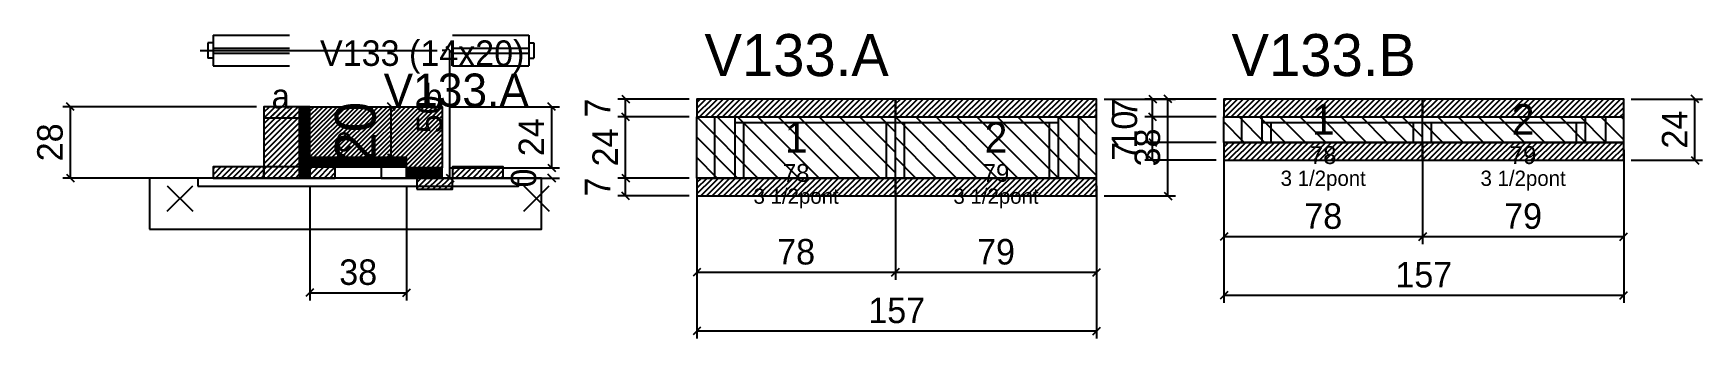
# Model space of a CAD drawing. Extents: x -69 to 587, y -87 to 33.
import ezdxf
from ezdxf.enums import TextEntityAlignment as Align

# ---------------------------------------------------------------- set-up
doc = ezdxf.new("R2010")
doc.units = 0
for name, color, linetype in [('5', 5, 'Continuous'), ('barrote', 126, 'Continuous'), ('CONCRETO', 251, 'Continuous'), ('COTA', 241, 'Continuous'), ('Cota Seção (2x)', 241, 'Continuous'), ('detalhes', 7, 'Continuous'), ('Hachura', 251, 'Continuous'), ('Madeira', 126, 'Continuous'), ('NOMENCLATURA', 7, 'Continuous'), ('Painéis', 200, 'Continuous'), ('presilha', 224, 'Continuous'), ('Reaproveitamento', 30, 'Continuous'), ('SARR_2.2x7', 40, 'Continuous'), ('SARR_3.5x7', 81, 'Continuous'), ('SCO-___-LAJ', 224, 'Continuous'), ('TENSOR', 224, 'Continuous'), ('texto', 7, 'Continuous'), ('Texto Seção', 7, 'Continuous')]:
    doc.layers.add(name, color=color, linetype=linetype)
doc.dimstyles.new('PAINEL', dxfattribs={"dimtxt": 10, "dimasz": 3, "dimexe": 3, "dimexo": 3, "dimgap": 3, "dimtad": 1, "dimblk": 'OBLIQUE', "dimblk1": 'OBLIQUE', "dimcen": 2.5, "dimclrd": 4, "dimclre": 4, "dimclrt": 240, "dimazin": 3, "dimtfac": 1, "dimtmove": 0, "dimatfit": 3})
doc.dimstyles.new('SECAO2X', dxfattribs={"dimtxt": 16, "dimasz": 3, "dimexe": 3, "dimexo": 3, "dimgap": 3, "dimtad": 1, "dimblk": 'OBLIQUE', "dimblk1": 'OBLIQUE', "dimcen": 2.5, "dimclrd": 4, "dimclre": 4, "dimclrt": 240, "dimazin": 3, "dimtfac": 1, "dimtmove": 0, "dimatfit": 3})

# ---------------------------------------------------------------- blocks, each defined once
blk = doc.blocks.new('_OBLIQUE')
at = {"color": 0, "linetype": 'BYBLOCK'}
blk.add_line((-0.5, -0.5), (0.5, 0.5), dxfattribs=at)

msp = doc.modelspace()

# ---------------------------------------------------------------- hatches: boundary and pattern name
at = {"layer": 'COTA'}
h = msp.add_hatch(dxfattribs=at)
h.set_pattern_fill('ANSI31', scale=0.5)
h.paths.add_polyline_path([(192, 0), (270, 0), (270, 7), (192, 7)])
h = msp.add_hatch(dxfattribs=at)
h.set_pattern_fill('ANSI31', scale=0.5)
h.paths.add_polyline_path([(270, 0), (349, 0), (349, 7), (270, 7)])
h = msp.add_hatch(dxfattribs=at)
h.set_pattern_fill('ANSI31', scale=0.5)
h.paths.add_polyline_path([(399, 0), (477, 0), (477, 7), (399, 7)])
h = msp.add_hatch(dxfattribs=at)
h.set_pattern_fill('ANSI31', scale=0.5)
h.paths.add_polyline_path([(477, 0), (556, 0), (556, 7), (477, 7)])
h = msp.add_hatch(dxfattribs=at)
h.set_pattern_fill('ANSI31', scale=0.4)
h.paths.add_polyline_path([(40, -16), (40, 4), (92, 4), (92, -20), (78, -20), (78, -16)])
h = msp.add_hatch(dxfattribs=at)
h.set_pattern_fill('ANSI31', scale=0.5)
h.paths.add_polyline_path([(399, -17), (477, -17), (477, -10), (399, -10)])
h = msp.add_hatch(dxfattribs=at)
h.set_pattern_fill('ANSI31', scale=0.5)
h.paths.add_polyline_path([(477, -17), (556, -17), (556, -10), (477, -10)])
h = msp.add_hatch(dxfattribs=at)
h.set_pattern_fill('ANSI31', scale=0.5)
h.paths.add_polyline_path([(192, -31), (270, -31), (270, -24), (192, -24)])
h = msp.add_hatch(dxfattribs=at)
h.set_pattern_fill('ANSI31', scale=0.5)
h.paths.add_polyline_path([(270, -31), (349, -31), (349, -24), (270, -24)])
at = {"layer": 'Hachura'}
h = msp.add_hatch(dxfattribs=at)
h.set_pattern_fill('ANSI31', scale=0.5)
h.paths.add_polyline_path([(22, -24), (36, -24), (36, 4), (22, 4)])
h = msp.add_hatch(dxfattribs=at)
h.set_pattern_fill('ANSI31', scale=0.5)
h.paths.add_polyline_path([(22, -0.4), (36, -0.4), (36, 4), (22, 4)])
h = msp.add_hatch(dxfattribs=at)
h.set_pattern_fill('SOLID')
h.paths.add_polyline_path([(36, -24), (40, -24), (40, 4), (36, 4)])
h = msp.add_hatch(dxfattribs=at)
h.set_pattern_fill('ANSI31', scale=0.5)
h.paths.add_polyline_path([(2, -24), (22, -24), (22, -19.6), (2, -19.6)])
h = msp.add_hatch(dxfattribs=at)
h.set_pattern_fill('SOLID')
h.paths.add_polyline_path([(40, -19.6), (78, -19.6), (78, -16), (40, -16)])
h = msp.add_hatch(dxfattribs=at)
h.set_pattern_fill('ANSI31', scale=0.5)
h.paths.add_polyline_path([(40, -24), (50, -24), (50, -19.6), (40, -19.6)])
h = msp.add_hatch(dxfattribs=at)
h.set_pattern_fill('ANSI31', scale=0.5)
h.paths.add_polyline_path([(96, -24), (116, -24), (116, -19.6), (96, -19.6)])
h = msp.add_hatch(dxfattribs=at)
h.set_pattern_fill('SOLID')
h.paths.add_polyline_path([(78, -24), (92, -24), (92, -20), (78, -20)])
h = msp.add_hatch(dxfattribs=at)
h.set_pattern_fill('SOLID')
h.paths.add_polyline_path([(78, -24), (82, -24), (82, -24), (78, -24)])
h = msp.add_hatch(dxfattribs=at)
h.set_pattern_fill('ANSI31', scale=0.5)
h.paths.add_polyline_path([(82, -24), (96, -24), (96, -24), (82, -24)])
h = msp.add_hatch(dxfattribs=at)
h.set_pattern_fill('ANSI31', scale=0.5)
h.paths.add_polyline_path([(82, -28.4), (96, -28.4), (96, -24), (82, -24)])

# ---------------------------------------------------------------- linework, layer by layer
for p, q in [((0, 29), (0, 23)), ((2, 29), (0, 29)), ((2, 32), (32, 32)), ((2, 32), (2, 20)), ((2, 27), (32, 27)), ((96, 32), (126, 32)), ((96, 27), (126, 27)), ((126, 32), (126, 20)), ((126, 29), (128, 29)), ((128, 29), (128, 23)), ((2, 23), (0, 23)), ((2, 25), (32, 25)), ((2, 20), (32, 20)), ((96, 25), (126, 25)), ((96, 20), (126, 20)), ((126, 23), (128, 23))]:
    msp.add_line(p, q)
at = {"layer": 'barrote'}
msp.add_lwpolyline([(-23, -44), (131, -44), (131, -24), (-23, -24)], close=True, dxfattribs=at)
at = {"layer": 'CONCRETO'}
msp.add_lwpolyline([(40, -16), (40, 4), (92, 4), (92, -20), (78, -20), (78, -16)], close=True, dxfattribs=at)
at = {"layer": 'Madeira'}
for points in [[(22, -24), (36, -24), (36, 4), (22, 4)], [(22, -0.4), (36, -0.4), (36, 4), (22, 4)], [(2, -24), (22, -24), (22, -19.6), (2, -19.6)], [(22, -24), (36, -24), (36, -19.6), (22, -19.6)], [(40, -24), (50, -24), (50, -19.6), (40, -19.6)], [(68, -24), (78, -24), (78, -19.6), (68, -19.6)], [(96, -24), (116, -24), (116, -19.6), (96, -19.6)], [(82, -24), (96, -24), (96, -24), (82, -24)], [(82, -28.4), (96, -28.4), (96, -24), (82, -24)]]:
    msp.add_lwpolyline(points, close=True, dxfattribs=at)
at = {"layer": 'Painéis'}
for p, q in [((192, 0), (270, 0)), ((192, -24), (192, 0)), ((270, -24), (270, 0)), ((270, -24), (270, 0)), ((270, 0), (349, 0)), ((270, -24), (270, 0)), ((349, -24), (349, 0)), ((399, 0), (477, 0)), ((399, -10), (399, 0)), ((477, -10), (477, 0)), ((477, -10), (477, 0)), ((477, 0), (556, 0)), ((477, -10), (477, 0)), ((556, -10), (556, 0)), ((399, -10), (477, -10)), ((477, -10), (556, -10)), ((192, -24), (270, -24)), ((270, -24), (349, -24))]:
    msp.add_line(p, q, dxfattribs=at)
for points in [[(36, -24), (40, -24), (40, 4), (36, 4)], [(40, -19.6), (78, -19.6), (78, -16), (40, -16)], [(78, -24), (92, -24), (92, -20), (78, -20)], [(78, -24), (82, -24), (82, -24), (78, -24)]]:
    msp.add_lwpolyline(points, close=True, dxfattribs=at)
at = {"layer": 'presilha'}
for p, q in [((-16, -37), (-6, -27)), ((-16, -27), (-6, -37)), ((124, -37), (134, -27)), ((124, -27), (134, -37))]:
    msp.add_line(p, q, dxfattribs=at)
at = {"layer": 'Reaproveitamento', "color": 30}
for p, q in [((216, -24), (192, 0)), ((224, -24), (200, 0)), ((232, -24), (208, 0)), ((240, -24), (216, 0)), ((248, -24), (224, 0)), ((256, -24), (232, 0)), ((264, -24), (240, 0)), ((270, -22), (248, 0)), ((270, -14), (256, 0)), ((270, -6), (264, 0)), ((294, -24), (270, 0)), ((302, -24), (278, 0)), ((310, -24), (286, 0)), ((318, -24), (294, 0)), ((326, -24), (302, 0)), ((334, -24), (310, 0)), ((342, -24), (318, 0)), ((349, -23), (326, 0)), ((349, -15), (334, 0)), ((349, -7), (342, 0)), ((415, -10), (405, 0)), ((423, -10), (413, 0)), ((431, -10), (421, 0)), ((439, -10), (429, 0)), ((447, -10), (437, 0)), ((455, -10), (445, 0)), ((463, -10), (453, 0)), ((471, -10), (461, 0)), ((477, -8), (469, 0)), ((477, 0), (477, 0)), ((493, -10), (483, 0)), ((501, -10), (491, 0)), ((509, -10), (499, 0)), ((517, -10), (507, 0)), ((525, -10), (515, 0)), ((533, -10), (523, 0)), ((541, -10), (531, 0)), ((549, -10), (539, 0)), ((556, -9), (547, 0)), ((556, -1), (555, 0)), ((407, -10), (399, -2)), ((485, -10), (477, -2)), ((208, -24), (192, -8)), ((286, -24), (270, -8)), ((399, -10), (399, -10)), ((477, -10), (477, -10)), ((200, -24), (192, -16)), ((278, -24), (270, -16)), ((192, -24), (192, -24)), ((270, -24), (270, -24))]:
    msp.add_line(p, q, dxfattribs=at)
at = {"layer": 'SARR_2.2x7'}
for p, q in [((199, -24), (199, 0)), ((342, -24), (342, 0)), ((406, -10), (406, 0)), ((549, -10), (549, 0)), ((207, -2.2), (270, -2.2)), ((270, -2.2), (334, -2.2)), ((414, -2.2), (477, -2.2)), ((477, -2.2), (541, -2.2))]:
    msp.add_line(p, q, dxfattribs=at)
at = {"layer": 'SARR_3.5x7'}
for p, q in [((207, -24), (207, 0)), ((270, -24), (270, 0)), ((270, -24), (270, 0)), ((334, -24), (334, 0)), ((414, -10), (414, 0)), ((477, -10), (477, 0)), ((477, -10), (477, 0)), ((541, -10), (541, 0)), ((210.5, -24), (210.5, -2.2)), ((266.5, -24), (266.5, -2.2)), ((273.5, -24), (273.5, -2.2)), ((330.5, -24), (330.5, -2.2)), ((417.5, -10), (417.5, -2.2)), ((473.5, -10), (473.5, -2.2)), ((480.5, -10), (480.5, -2.2)), ((537.5, -10), (537.5, -2.2)), ((414, -10), (417.5, -10)), ((473.5, -10), (477, -10)), ((477, -10), (480.5, -10)), ((537.5, -10), (541, -10)), ((207, -24), (210.5, -24)), ((266.5, -24), (270, -24)), ((270, -24), (273.5, -24)), ((330.5, -24), (334, -24))]:
    msp.add_line(p, q, dxfattribs=at)
at = {"layer": 'SCO-___-LAJ'}
for points in [[(192, 0), (270, 0), (270, 7), (192, 7)], [(270, 0), (349, 0), (349, 7), (270, 7)], [(399, 0), (477, 0), (477, 7), (399, 7)], [(477, 0), (556, 0), (556, 7), (477, 7)], [(399, -17), (477, -17), (477, -10), (399, -10)], [(477, -17), (556, -17), (556, -10), (477, -10)], [(-4, -27.2), (122, -27.2), (122, -24), (-4, -24)], [(192, -31), (270, -31), (270, -24), (192, -24)], [(270, -31), (349, -31), (349, -24), (270, -24)]]:
    msp.add_lwpolyline(points, close=True, dxfattribs=at)
at = {"layer": 'TENSOR'}
msp.add_line((-3, 26), (90, 26), dxfattribs=at)

# ---------------------------------------------------------------- texts
at = {"layer": '5'}
for s, height, p in [('1', 12, (438, -1)), ('2', 12, (516.5, -1)), ('1', 12, (231, -8)), ('2', 12, (309.5, -8)), ('78', 7, (438, -15)), ('79', 7, (516.5, -15)), ('78', 7, (231, -22)), ('79', 7, (309.5, -22))]:
    msp.add_text(s, height=height, dxfattribs=at).set_placement(p, align=Align.MIDDLE_CENTER)
at = {"layer": 'detalhes'}
for s, p in [('b', (85, 3.3)), ('a', (25, 3.3)), ('c', (50, -13.5))]:
    msp.add_text(s, height=9.6, dxfattribs=at).set_placement(p)
at = {"layer": 'NOMENCLATURA'}
for s, p in [('V133.A', (195, 16)), ('V133.B', (402, 16))]:
    msp.add_text(s, height=16.5, dxfattribs=at).set_placement(p)
at = {"layer": 'texto', "char_height": 6, "attachment_point": 5}
for insert in [(438, -25), (516.5, -25), (231, -32), (309.5, -32)]:
    msp.add_mtext('3 1/2pont', dxfattribs=dict(at, insert=insert))
at = {"layer": 'Texto Seção'}
for s, height, p in [('V133 (14x20)', 10, (44, 20)), ('V133.A', 13, (69, 4))]:
    msp.add_text(s, height=height, dxfattribs=at).set_placement(p)

# ---------------------------------------------------------------- dimensions: what is measured, and where the dimension line sits
at = {"layer": 'COTA'}
for base, p1, p2 in [((95, -24), (96, -24), (96, 26)), ((164, 0), (192, 0), (192, 7)), ((377, -31), (349, -31), (349, 7)), ((371, 0), (399, 0), (399, 7)), ((584, -17), (556, -17), (556, 7)), ((-54, -24), (2, -24), (22, 4)), ((135, -20), (92, -20), (92, 4)), ((164, -24), (192, -24), (192, 0)), ((371, -10), (399, -10), (399, 0)), ((371, -17), (399, -17), (399, -10)), ((135, -24), (96, -24), (96, -24)), ((164, -31), (192, -31), (192, -24))]:
    msp.add_linear_dim(base=base, p1=p1, p2=p2, angle=90, dimstyle='PAINEL', dxfattribs=at).render()
for base, p1, p2 in [((399, -47), (399, -10), (477, -10)), ((399, -70), (399, -10), (556, -10)), ((477, -47), (477, -10), (556, -10)), ((40, -69), (40, -24), (78, -24)), ((192, -61), (192, -24), (270, -24)), ((192, -84), (192, -24), (349, -24)), ((270, -61), (270, -24), (349, -24))]:
    msp.add_linear_dim(base=base, p1=p1, p2=p2, dimstyle='PAINEL', dxfattribs=at).render()
at = {"layer": 'Cota Seção (2x)'}
msp.add_linear_dim(base=(72, -16), p1=(40, -16), p2=(40, 4), angle=90, dimstyle='SECAO2X', dxfattribs=at).render()

doc.saveas('drawing.dxf')
